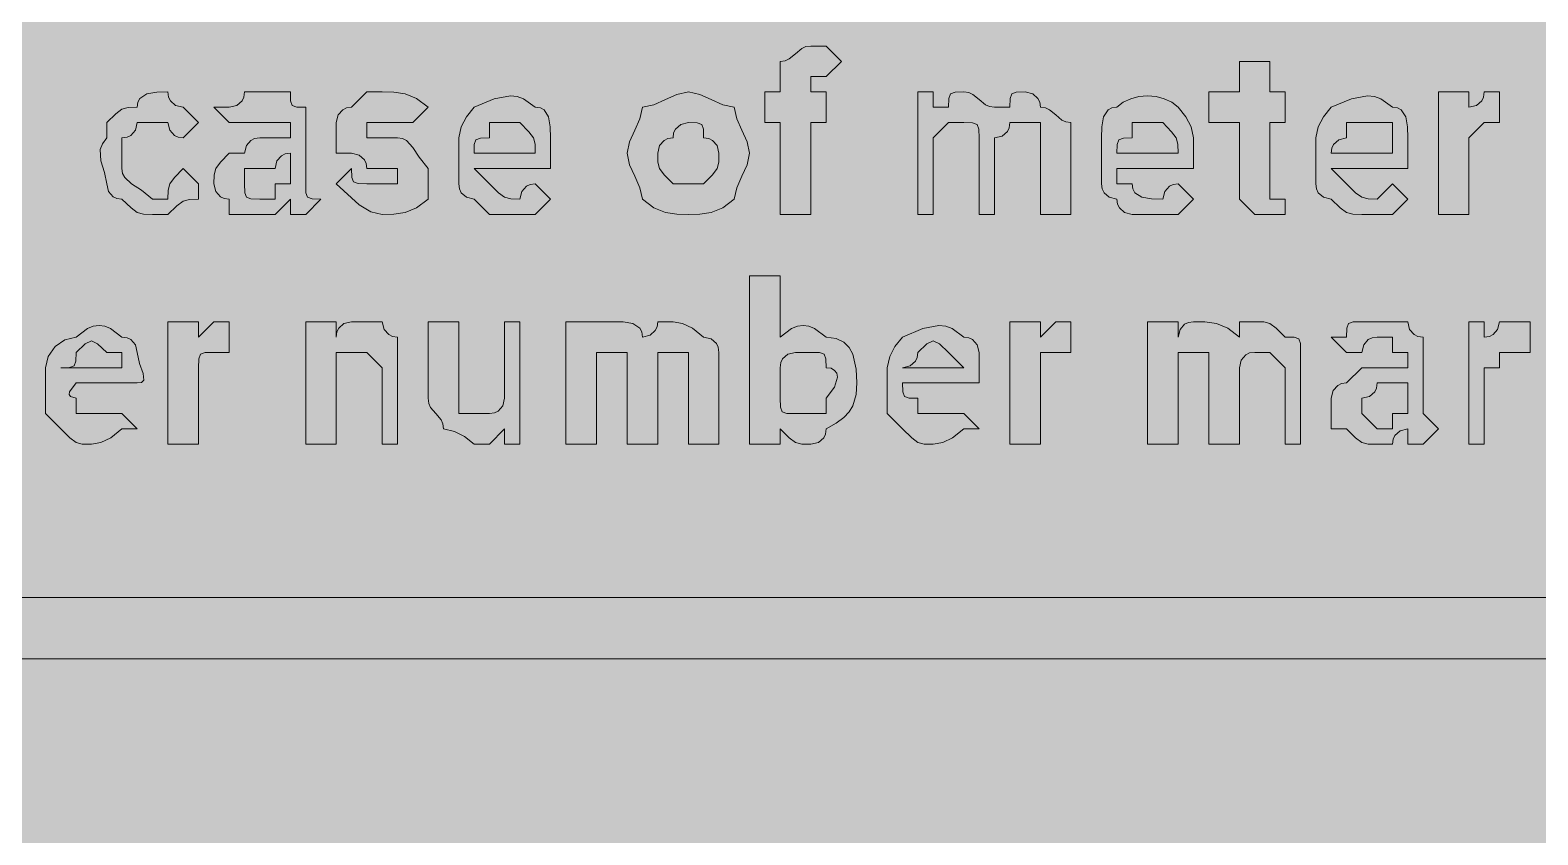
# Model space of a CAD drawing. Header units: metres. Extents: x 10 to 558, y 11 to 259.
# Drawn here: x 135.8 to 253.9, y 135.2 to 198.3 of the extents above; entities that cross this region are included whole.
import ezdxf

# ---------------------------------------------------------------- set-up
doc = ezdxf.new("R2010")
doc.units = ezdxf.units.M
doc.layers.add('FILL_BLUE_0000FF', color=7, linetype='Continuous', true_color=0x0000ff)
doc.layers.add('FILL_WHITE_FFFFFF', color=7, linetype='Continuous', true_color=0xffffff)

msp = doc.modelspace()

# ---------------------------------------------------------------- hatches: boundary and pattern name
at = {"layer": 'FILL_BLUE_0000FF', "true_color": 0x0000ff}
h = msp.add_hatch(color=7, dxfattribs=at)
h.dxf.hatch_style = 1
h.paths.add_polyline_path([(551.8, 259.39), (552.54, 259.23), (553.8, 258.69), (554.83, 257.92), (555.75, 257.04), (556.54, 256.54), (557.14, 255.95), (557.56, 255.31), (557.85, 254.64), (558.11, 253.33), (558.15, 252.24), (558.15, 18.24), (558.15, 15.84), (557.44, 14.96), (556.95, 14.19), (556.46, 13.65), (556.15, 13.49), (555.75, 13.44), (555.3, 12.65), (554.83, 12.05), (554.34, 11.63), (553.8, 11.34), (552.54, 11.08), (550.95, 11.04), (16.95, 11.04), (13.35, 11.04), (13.3, 11.44), (13.14, 11.75), (12.6, 12.24), (11.83, 12.73), (10.95, 13.44), (10.26, 14.36), (9.9, 15.39), (9.77, 16.65), (9.75, 18.24), (9.75, 252.24), (9.75, 254.64), (9.8, 255.04), (9.94, 255.35), (10.35, 255.84), (10.76, 256.33), (10.9, 256.64), (10.95, 257.04), (11.83, 257.23), (12.6, 257.64), (13.35, 258.24), (14.25, 258.43), (15.15, 258.84), (16.05, 259.25), (16.95, 259.44), (550.95, 259.44), (551.8, 259.39)])
at = {"layer": 'FILL_WHITE_FFFFFF', "true_color": 0xffffff}
h = msp.add_hatch(color=7, dxfattribs=at)
h.dxf.hatch_style = 1
h.paths.add_polyline_path([(196.95, 183.84), (194.55, 183.84), (194.55, 191.04), (193.35, 191.04), (193.35, 193.44), (194.55, 193.44), (194.55, 194.64), (194.55, 195.84), (194.95, 195.89), (195.26, 196.03), (195.75, 196.44), (196.24, 196.85), (196.55, 196.99), (196.95, 197.04), (198.15, 197.04), (199.35, 195.84), (198.15, 194.64), (196.95, 194.64), (196.95, 193.44), (198.15, 193.44), (198.15, 191.04), (196.95, 191.04), (196.95, 183.84)])
h = msp.add_hatch(color=7, dxfattribs=at)
h.dxf.hatch_style = 1
h.paths.add_polyline_path([(234.15, 185.04), (234.15, 183.84), (231.75, 183.84), (230.55, 185.04), (230.55, 186.24), (230.55, 191.04), (228.15, 191.04), (228.15, 193.44), (230.55, 193.44), (230.55, 195.84), (232.95, 195.84), (232.95, 193.44), (234.15, 193.44), (234.15, 191.04), (232.95, 191.04), (232.95, 186.24), (232.95, 185.04), (234.15, 185.04)])
h = msp.add_hatch(color=7, dxfattribs=at)
h.dxf.hatch_style = 1
h.paths.add_polyline_path([(146.55, 185.04), (146.57, 185.75), (146.7, 186.24), (147.06, 186.73), (147.75, 187.44), (148.95, 186.24), (148.95, 185.04), (148.24, 185.02), (147.75, 184.89), (147.26, 184.53), (146.55, 183.84), (145.35, 183.84), (144.64, 183.86), (144.15, 183.99), (143.66, 184.35), (142.95, 185.04), (142.55, 185.09), (142.26, 185.23), (141.9, 185.64), (141.75, 186.24), (141.58, 187.14), (141.3, 188.04), (141.24, 188.94), (141.41, 189.39), (141.75, 189.84), (141.75, 191.04), (142.46, 191.73), (142.95, 192.09), (143.44, 192.22), (144.15, 192.24), (144.2, 192.64), (144.36, 192.93), (144.9, 193.29), (145.67, 193.42), (146.55, 193.44), (146.6, 193.04), (146.74, 192.75), (147.15, 192.39), (147.75, 192.24), (148.95, 191.04), (147.75, 189.84), (147.35, 189.89), (147.06, 190.03), (146.7, 190.44), (146.55, 191.04), (144.15, 191.04), (144, 190.44), (143.64, 190.03), (143.35, 189.89), (142.95, 189.84), (142.95, 187.44), (143, 187.04), (143.16, 186.73), (143.7, 186.24), (144.47, 185.75), (145.35, 185.04), (146.55, 185.04)])
h = msp.add_hatch(color=7, dxfattribs=at)
h.dxf.hatch_style = 1
h.paths.add_polyline_path([(151.35, 185.04), (150.95, 185.09), (150.66, 185.23), (150.3, 185.64), (150.15, 186.24), (150.17, 186.95), (150.3, 187.44), (150.66, 187.93), (151.35, 188.64), (152.55, 188.64), (152.7, 189.24), (153.06, 189.65), (153.35, 189.79), (153.75, 189.84), (156.15, 189.84), (156.15, 191.04), (154.95, 191.04), (153.75, 191.04), (152.55, 191.04), (151.35, 191.04), (150.15, 192.24), (151.35, 192.24), (151.95, 192.39), (152.36, 192.75), (152.5, 193.04), (152.55, 193.44), (153.75, 193.44), (156.15, 193.44), (156.17, 192.75), (156.3, 192.39), (156.66, 192.26), (157.35, 192.24), (157.35, 191.04), (157.35, 188.64), (157.35, 186.24), (157.37, 185.55), (157.5, 185.19), (157.86, 185.06), (158.55, 185.04), (157.35, 183.84), (156.15, 183.84), (156.15, 185.04), (154.95, 183.84), (153.75, 183.84), (151.35, 183.84), (151.35, 185.04)])
h.paths.add_polyline_path([(154.95, 186.24), (156.15, 186.24), (156.15, 188.64), (155.75, 188.59), (155.46, 188.45), (155.1, 188.04), (154.95, 187.44), (153.75, 187.44), (152.55, 187.44), (152.55, 186.24), (152.57, 185.55), (152.7, 185.19), (153.06, 185.06), (153.75, 185.04), (154.95, 185.04), (154.95, 186.24)], flags=16)
h = msp.add_hatch(color=7, dxfattribs=at)
h.dxf.hatch_style = 1
h.paths.add_polyline_path([(163.35, 189.84), (164.55, 189.84), (164.95, 189.79), (165.26, 189.63), (165.75, 189.09), (166.24, 188.32), (166.95, 187.44), (166.95, 186.24), (166.95, 185.04), (166.05, 184.35), (165.15, 183.99), (164.25, 183.86), (163.35, 183.84), (162.45, 184.05), (161.55, 184.59), (159.75, 186.24), (160.95, 187.44), (160.97, 186.75), (161.1, 186.39), (161.46, 186.26), (162.15, 186.24), (163.35, 186.24), (164.55, 186.24), (164.55, 187.44), (163.35, 187.44), (162.15, 187.44), (162.1, 187.84), (161.96, 188.13), (161.55, 188.49), (160.95, 188.64), (159.75, 188.64), (159.75, 191.04), (159.9, 191.64), (160.26, 192.05), (160.55, 192.19), (160.95, 192.24), (162.15, 193.44), (163.35, 193.44), (164.25, 193.42), (165.15, 193.29), (166.05, 192.93), (166.95, 192.24), (165.75, 191.04), (163.35, 191.04), (162.15, 191.04), (162.15, 189.84), (163.35, 189.84)])
h = msp.add_hatch(color=7, dxfattribs=at)
h.dxf.hatch_style = 1
h.paths.add_polyline_path([(169.95, 185.19), (169.54, 185.55), (169.4, 185.84), (169.35, 186.24), (169.35, 189.84), (169.54, 190.72), (169.95, 191.49), (170.55, 192.24), (172.14, 192.91), (173.4, 193.14), (173.94, 193.08), (174.43, 192.91), (175.35, 192.24), (175.75, 192.19), (176.04, 192.03), (176.4, 191.49), (176.53, 190.72), (176.55, 189.84), (176.55, 187.44), (170.55, 187.44), (171.75, 186.24), (172.46, 185.55), (172.95, 185.19), (173.44, 185.06), (174.15, 185.04), (174.3, 185.64), (174.66, 186.05), (174.95, 186.19), (175.35, 186.24), (176.55, 185.04), (175.35, 183.84), (171.75, 183.84), (170.55, 185.04), (169.95, 185.19)])
h.paths.add_polyline_path([(175.33, 189.35), (175.2, 189.84), (174.84, 190.33), (174.15, 191.04), (171.75, 191.04), (171.75, 189.84), (171.06, 189.82), (170.7, 189.69), (170.57, 189.33), (170.55, 188.64), (175.35, 188.64), (175.33, 189.35)], flags=16)
h = msp.add_hatch(color=7, dxfattribs=at)
h.dxf.hatch_style = 1
h.paths.add_polyline_path([(183.15, 190.44), (183.56, 191.34), (183.75, 192.24), (184.65, 192.43), (185.55, 192.84), (186.45, 193.25), (187.35, 193.44), (188.25, 193.25), (189.15, 192.84), (190.05, 192.43), (190.95, 192.24), (191.14, 191.34), (191.55, 190.44), (191.96, 189.54), (192.15, 188.64), (191.96, 187.74), (191.55, 186.84), (191.14, 185.94), (190.95, 185.04), (190.05, 184.35), (189.15, 183.99), (188.25, 183.86), (187.35, 183.84), (186.45, 183.86), (185.55, 183.99), (184.65, 184.35), (183.75, 185.04), (183.56, 185.94), (183.15, 186.84), (182.74, 187.74), (182.55, 188.64), (182.74, 189.54), (183.15, 190.44)])
h.paths.add_polyline_path([(186.34, 190.53), (186.2, 190.24), (186.15, 189.84), (185.75, 189.79), (185.46, 189.65), (185.1, 189.24), (184.95, 188.64), (184.97, 187.93), (185.1, 187.44), (185.46, 186.95), (186.15, 186.24), (187.35, 186.24), (188.55, 186.24), (189.24, 186.95), (189.6, 187.44), (189.73, 187.93), (189.75, 188.64), (189.6, 189.24), (189.24, 189.65), (188.95, 189.79), (188.55, 189.84), (188.53, 190.53), (188.4, 190.89), (188.04, 191.02), (187.35, 191.04), (186.75, 190.89), (186.34, 190.53)], flags=16)
h = msp.add_hatch(color=7, dxfattribs=at)
h.dxf.hatch_style = 1
h.paths.add_polyline_path([(206.55, 192.24), (207.75, 192.24), (207.77, 192.93), (207.9, 193.29), (208.26, 193.42), (208.95, 193.44), (209.35, 193.39), (209.66, 193.25), (210.15, 192.84), (210.64, 192.43), (210.95, 192.29), (211.35, 192.24), (212.55, 192.24), (212.57, 192.93), (212.7, 193.29), (213.06, 193.42), (213.75, 193.44), (214.35, 193.29), (214.76, 192.93), (214.9, 192.64), (214.95, 192.24), (215.35, 192.19), (215.66, 192.05), (216.15, 191.64), (216.64, 191.23), (216.95, 191.09), (217.35, 191.04), (217.35, 189.84), (217.35, 183.84), (214.95, 183.84), (214.95, 189.84), (214.95, 191.04), (213.75, 191.04), (212.55, 191.04), (212.5, 190.64), (212.36, 190.35), (211.95, 189.99), (211.35, 189.84), (211.35, 183.84), (210.15, 183.84), (210.15, 189.84), (210.13, 190.53), (210, 190.89), (209.64, 191.02), (208.95, 191.04), (207.75, 191.04), (206.55, 189.84), (206.55, 183.84), (205.35, 183.84), (205.35, 193.44), (206.55, 193.44), (206.55, 192.24)])
h = msp.add_hatch(color=7, dxfattribs=at)
h.dxf.hatch_style = 1
h.paths.add_polyline_path([(221.14, 184.35), (221, 184.64), (220.95, 185.04), (220.35, 185.19), (219.94, 185.55), (219.8, 185.84), (219.75, 186.24), (219.75, 189.84), (219.77, 190.72), (219.9, 191.49), (220.26, 192.03), (220.55, 192.19), (220.95, 192.24), (221.45, 192.63), (222.04, 192.91), (222.68, 193.08), (223.35, 193.14), (224.02, 193.08), (224.66, 192.91), (225.25, 192.63), (225.75, 192.24), (226.35, 191.49), (226.76, 190.72), (226.95, 189.84), (226.95, 187.44), (220.95, 187.44), (220.95, 186.24), (222.15, 186.24), (222.2, 185.84), (222.36, 185.55), (222.9, 185.19), (223.67, 185.06), (224.55, 185.04), (224.7, 185.64), (225.06, 186.05), (225.35, 186.19), (225.75, 186.24), (226.95, 185.04), (225.75, 183.84), (222.15, 183.84), (221.55, 183.99), (221.14, 184.35)])
h.paths.add_polyline_path([(225.73, 189.35), (225.6, 189.84), (225.24, 190.33), (224.55, 191.04), (222.15, 191.04), (222.15, 189.84), (221.46, 189.82), (221.1, 189.69), (220.97, 189.33), (220.95, 188.64), (225.75, 188.64), (225.73, 189.35)], flags=16)
h = msp.add_hatch(color=7, dxfattribs=at)
h.dxf.hatch_style = 1
h.paths.add_polyline_path([(238.95, 183.99), (238.46, 184.35), (237.75, 185.04), (237.15, 185.19), (236.74, 185.55), (236.6, 185.84), (236.55, 186.24), (236.55, 189.84), (236.74, 190.72), (237.15, 191.49), (237.75, 192.24), (239.34, 192.91), (240.6, 193.14), (241.14, 193.08), (241.63, 192.91), (242.55, 192.24), (242.95, 192.19), (243.24, 192.03), (243.6, 191.49), (243.73, 190.72), (243.75, 189.84), (243.75, 187.44), (237.75, 187.44), (238.95, 186.24), (239.66, 185.55), (240.15, 185.19), (240.64, 185.06), (241.35, 185.04), (242.55, 186.24), (243.75, 185.04), (242.55, 183.84), (240.15, 183.84), (239.44, 183.86), (238.95, 183.99)])
h.paths.add_polyline_path([(242.55, 191.04), (241.35, 191.04), (238.95, 191.04), (238.95, 189.84), (238.35, 189.69), (237.94, 189.33), (237.8, 189.04), (237.75, 188.64), (242.55, 188.64), (242.55, 191.04)], flags=16)
h = msp.add_hatch(color=7, dxfattribs=at)
h.dxf.hatch_style = 1
h.paths.add_polyline_path([(249.15, 192.39), (249.56, 192.75), (249.7, 193.04), (249.75, 193.44), (250.95, 193.44), (250.95, 191.04), (249.75, 191.04), (248.55, 189.84), (248.55, 183.84), (246.15, 183.84), (246.15, 193.44), (248.55, 193.44), (248.55, 192.24), (249.15, 192.39)])
h = msp.add_hatch(color=7, dxfattribs=at)
h.dxf.hatch_style = 1
h.paths.add_polyline_path([(195.9, 175.08), (196.35, 175.14), (196.8, 175.08), (197.25, 174.91), (198.15, 174.24), (198.94, 174.13), (199.54, 173.85), (199.96, 173.42), (200.25, 172.89), (200.51, 171.71), (200.55, 170.64), (200.51, 169.74), (200.25, 168.84), (199.96, 168.39), (199.54, 167.94), (198.94, 167.49), (198.15, 167.04), (198.1, 166.64), (197.96, 166.35), (197.55, 165.99), (196.95, 165.84), (196.24, 165.86), (195.75, 165.99), (195.26, 166.35), (194.55, 167.04), (194.55, 165.84), (192.15, 165.84), (192.15, 179.04), (194.55, 179.04), (194.55, 175.44), (194.55, 174.24), (195.45, 174.91), (195.9, 175.08)])
h.paths.add_polyline_path([(198.15, 169.44), (198.82, 170.32), (199.05, 171.09), (198.99, 171.4), (198.82, 171.63), (198.54, 171.79), (198.15, 171.84), (198.13, 172.53), (198, 172.89), (197.64, 173.02), (196.95, 173.04), (195.75, 173.04), (195.15, 172.89), (194.74, 172.53), (194.6, 172.24), (194.55, 171.84), (194.55, 169.44), (194.57, 168.75), (194.7, 168.39), (195.06, 168.26), (195.75, 168.24), (196.95, 168.24), (198.15, 168.24), (198.15, 169.44)], flags=16)
h = msp.add_hatch(color=7, dxfattribs=at)
h.dxf.hatch_style = 1
h.paths.add_polyline_path([(139.35, 165.99), (138.86, 166.35), (138.15, 167.04), (136.95, 168.24), (136.95, 171.84), (137.16, 172.72), (137.7, 173.49), (138.47, 174.03), (139.35, 174.24), (140.25, 174.91), (140.7, 175.08), (141.15, 175.14), (141.6, 175.08), (142.05, 174.91), (142.95, 174.24), (143.35, 174.19), (143.64, 174.05), (144, 173.64), (144.15, 173.04), (144.32, 172.16), (144.6, 171.39), (144.66, 170.85), (144.49, 170.69), (144.15, 170.64), (139.35, 170.64), (138.84, 169.95), (138.82, 169.73), (138.9, 169.59), (139.35, 169.44), (139.35, 168.24), (141.75, 168.24), (142.95, 168.24), (144.15, 167.04), (142.95, 167.04), (142.07, 166.35), (141.3, 165.99), (140.55, 165.84), (139.84, 165.86), (139.35, 165.99)])
h.paths.add_polyline_path([(142.95, 173.04), (141.75, 173.04), (141.04, 173.71), (140.55, 173.94), (140.06, 173.71), (139.35, 173.04), (139.33, 172.35), (139.2, 171.99), (138.84, 171.86), (138.15, 171.84), (142.95, 171.84), (142.95, 173.04)], flags=16)
h = msp.add_hatch(color=7, dxfattribs=at)
h.dxf.hatch_style = 1
h.paths.add_polyline_path([(150.15, 175.44), (151.35, 175.44), (151.35, 173.04), (150.15, 173.04), (149.46, 173.02), (149.1, 172.89), (148.97, 172.53), (148.95, 171.84), (148.95, 165.84), (146.55, 165.84), (146.55, 175.44), (148.95, 175.44), (148.95, 174.24), (150.15, 175.44)])
h = msp.add_hatch(color=7, dxfattribs=at)
h.dxf.hatch_style = 1
h.paths.add_polyline_path([(159.75, 173.04), (159.75, 171.84), (159.75, 165.84), (157.35, 165.84), (157.35, 175.44), (159.75, 175.44), (159.75, 174.24), (159.8, 174.64), (159.94, 174.93), (160.35, 175.29), (160.95, 175.44), (163.35, 175.44), (163.5, 174.84), (163.86, 174.43), (164.15, 174.29), (164.55, 174.24), (164.55, 171.84), (164.55, 165.84), (163.35, 165.84), (163.35, 171.84), (162.15, 173.04), (160.95, 173.04), (159.75, 173.04)])
h = msp.add_hatch(color=7, dxfattribs=at)
h.dxf.hatch_style = 1
h.paths.add_polyline_path([(169.8, 166.44), (169.03, 166.85), (168.15, 167.04), (168.1, 167.44), (167.96, 167.75), (167.55, 168.24), (167.14, 168.73), (167, 169.04), (166.95, 169.44), (166.95, 175.44), (169.35, 175.44), (169.35, 169.44), (169.35, 168.24), (170.55, 168.24), (171.75, 168.24), (172.15, 168.29), (172.44, 168.43), (172.8, 168.84), (172.95, 169.44), (172.95, 175.44), (174.15, 175.44), (174.15, 165.84), (172.95, 165.84), (172.95, 167.04), (171.75, 165.84), (170.55, 165.84), (169.8, 166.44)])
h = msp.add_hatch(color=7, dxfattribs=at)
h.dxf.hatch_style = 1
h.paths.add_polyline_path([(182.23, 175.42), (183, 175.29), (183.54, 174.93), (183.7, 174.64), (183.75, 174.24), (184.35, 174.39), (184.76, 174.75), (184.9, 175.04), (184.95, 175.44), (186.15, 175.44), (186.9, 175.29), (187.67, 174.93), (188.55, 174.24), (189.15, 174.09), (189.56, 173.73), (189.7, 173.44), (189.75, 173.04), (189.75, 165.84), (187.35, 165.84), (187.35, 171.84), (187.35, 173.04), (186.15, 173.04), (184.95, 173.04), (184.95, 171.84), (184.95, 165.84), (182.55, 165.84), (182.55, 171.84), (182.55, 173.04), (181.35, 173.04), (180.15, 173.04), (180.15, 171.84), (180.15, 165.84), (177.75, 165.84), (177.75, 175.44), (180.15, 175.44), (181.35, 175.44), (182.23, 175.42)])
h = msp.add_hatch(color=7, dxfattribs=at)
h.dxf.hatch_style = 1
h.paths.add_polyline_path([(205.35, 165.99), (204.86, 166.35), (204.15, 167.04), (202.95, 168.24), (202.95, 171.84), (203.14, 172.72), (203.55, 173.49), (204.15, 174.24), (205.74, 174.91), (207, 175.14), (207.54, 175.08), (208.03, 174.91), (208.95, 174.24), (209.35, 174.19), (209.64, 174.05), (210, 173.64), (210.15, 173.04), (210.15, 170.64), (204.15, 170.64), (204.17, 169.95), (204.3, 169.59), (204.66, 169.46), (205.35, 169.44), (205.35, 168.24), (207.75, 168.24), (208.95, 168.24), (210.15, 167.04), (208.95, 167.04), (208.07, 166.35), (207.3, 165.99), (206.55, 165.84), (205.84, 165.86), (205.35, 165.99)])
h.paths.add_polyline_path([(207.75, 173.04), (207.04, 173.71), (206.55, 173.94), (206.06, 173.71), (205.35, 173.04), (205.3, 172.64), (205.16, 172.35), (204.75, 171.99), (204.15, 171.84), (208.95, 171.84), (207.75, 173.04)], flags=16)
h = msp.add_hatch(color=7, dxfattribs=at)
h.dxf.hatch_style = 1
h.paths.add_polyline_path([(216.15, 175.44), (217.35, 175.44), (217.35, 173.04), (214.95, 173.04), (214.95, 171.84), (214.95, 165.84), (212.55, 165.84), (212.55, 175.44), (214.95, 175.44), (214.95, 174.24), (216.15, 175.44)])
h = msp.add_hatch(color=7, dxfattribs=at)
h.dxf.hatch_style = 1
h.paths.add_polyline_path([(225.75, 174.24), (225.9, 174.84), (226.26, 175.25), (226.55, 175.39), (226.95, 175.44), (227.85, 175.42), (228.75, 175.29), (229.65, 174.93), (230.55, 174.24), (230.55, 175.44), (231.75, 175.44), (232.46, 175.42), (232.95, 175.29), (233.44, 174.93), (234.15, 174.24), (234.84, 174.22), (235.2, 174.09), (235.33, 173.73), (235.35, 173.04), (235.35, 165.84), (234.15, 165.84), (234.15, 171.84), (232.95, 173.04), (231.75, 173.04), (231.35, 172.99), (231.06, 172.85), (230.7, 172.44), (230.55, 171.84), (230.55, 165.84), (228.15, 165.84), (228.15, 171.84), (228.15, 173.04), (226.95, 173.04), (225.75, 173.04), (225.75, 171.84), (225.75, 165.84), (223.35, 165.84), (223.35, 175.44), (225.75, 175.44), (225.75, 174.24)])
h = msp.add_hatch(color=7, dxfattribs=at)
h.dxf.hatch_style = 1
h.paths.add_polyline_path([(240.15, 165.99), (239.66, 166.35), (238.95, 167.04), (237.75, 167.04), (237.75, 169.44), (237.9, 170.04), (238.26, 170.45), (238.55, 170.59), (238.95, 170.64), (240.15, 171.84), (241.35, 171.84), (243.75, 171.84), (243.75, 173.04), (242.55, 173.04), (242.55, 174.24), (241.35, 174.24), (240.95, 174.19), (240.66, 174.05), (240.3, 173.64), (240.15, 173.04), (238.95, 173.04), (237.75, 174.24), (238.95, 174.24), (238.97, 174.93), (239.1, 175.29), (239.46, 175.42), (240.15, 175.44), (241.35, 175.44), (243.75, 175.44), (243.9, 174.84), (244.26, 174.43), (244.55, 174.29), (244.95, 174.24), (244.95, 173.04), (244.95, 170.64), (244.95, 168.24), (246.15, 167.04), (244.95, 165.84), (243.75, 165.84), (243.75, 167.04), (243.15, 166.89), (242.74, 166.53), (242.6, 166.24), (242.55, 165.84), (241.35, 165.84), (240.64, 165.86), (240.15, 165.99)])
h.paths.add_polyline_path([(242.55, 168.24), (243.75, 168.24), (243.75, 170.64), (242.55, 170.64), (241.35, 170.64), (241.3, 170.24), (241.16, 169.95), (240.75, 169.59), (240.15, 169.44), (240.15, 168.24), (241.35, 167.04), (242.55, 167.04), (242.55, 168.24)], flags=16)
h = msp.add_hatch(color=7, dxfattribs=at)
h.dxf.hatch_style = 1
h.paths.add_polyline_path([(250.15, 174.29), (250.44, 174.43), (250.8, 174.84), (250.95, 175.44), (253.35, 175.44), (253.35, 173.04), (250.95, 173.04), (250.95, 171.84), (249.75, 171.84), (249.75, 165.84), (248.55, 165.84), (248.55, 175.44), (249.75, 175.44), (249.75, 174.24), (250.15, 174.29)])
h = msp.add_hatch(color=7, dxfattribs=at)
h.dxf.hatch_style = 1
h.paths.add_polyline_path([(505.35, 153.84), (505.35, 149.04), (72.15, 149.04), (76.95, 144.24), (69.75, 144.24), (62.55, 151.44), (69.75, 158.64), (76.95, 158.64), (72.15, 153.84), (505.35, 153.84)])

# ---------------------------------------------------------------- linework, layer by layer
at = {"layer": 'FILL_WHITE_FFFFFF', "lineweight": 0, "true_color": 0xffffff}
for points in [[(196.95, 183.84), (194.55, 183.84), (194.55, 191.04), (193.35, 191.04), (193.35, 193.44), (194.55, 193.44), (194.55, 194.64), (194.55, 195.84), (194.95, 195.89), (195.26, 196.03), (195.75, 196.44), (196.24, 196.85), (196.55, 196.99), (196.95, 197.04), (198.15, 197.04), (199.35, 195.84), (198.15, 194.64), (196.95, 194.64), (196.95, 193.44), (198.15, 193.44), (198.15, 191.04), (196.95, 191.04)], [(234.15, 185.04), (234.15, 183.84), (231.75, 183.84), (230.55, 185.04), (230.55, 186.24), (230.55, 191.04), (228.15, 191.04), (228.15, 193.44), (230.55, 193.44), (230.55, 195.84), (232.95, 195.84), (232.95, 193.44), (234.15, 193.44), (234.15, 191.04), (232.95, 191.04), (232.95, 186.24), (232.95, 185.04)], [(146.55, 185.04), (146.57, 185.75), (146.7, 186.24), (147.06, 186.73), (147.75, 187.44), (148.95, 186.24), (148.95, 185.04), (148.24, 185.02), (147.75, 184.89), (147.26, 184.53), (146.55, 183.84), (145.35, 183.84), (144.64, 183.86), (144.15, 183.99), (143.66, 184.35), (142.95, 185.04), (142.55, 185.09), (142.26, 185.23), (141.9, 185.64), (141.75, 186.24), (141.58, 187.14), (141.3, 188.04), (141.24, 188.94), (141.41, 189.39), (141.75, 189.84), (141.75, 191.04), (142.46, 191.73), (142.95, 192.09), (143.44, 192.22), (144.15, 192.24), (144.2, 192.64), (144.36, 192.93), (144.9, 193.29), (145.67, 193.42), (146.55, 193.44), (146.6, 193.04), (146.74, 192.75), (147.15, 192.39), (147.75, 192.24), (148.95, 191.04), (147.75, 189.84), (147.35, 189.89), (147.06, 190.03), (146.7, 190.44), (146.55, 191.04), (144.15, 191.04), (144, 190.44), (143.64, 190.03), (143.35, 189.89), (142.95, 189.84), (142.95, 187.44), (143, 187.04), (143.16, 186.73), (143.7, 186.24), (144.47, 185.75), (145.35, 185.04)], [(151.35, 185.04), (150.95, 185.09), (150.66, 185.23), (150.3, 185.64), (150.15, 186.24), (150.17, 186.95), (150.3, 187.44), (150.66, 187.93), (151.35, 188.64), (152.55, 188.64), (152.7, 189.24), (153.06, 189.65), (153.35, 189.79), (153.75, 189.84), (156.15, 189.84), (156.15, 191.04), (154.95, 191.04), (153.75, 191.04), (152.55, 191.04), (151.35, 191.04), (150.15, 192.24), (151.35, 192.24), (151.95, 192.39), (152.36, 192.75), (152.5, 193.04), (152.55, 193.44), (153.75, 193.44), (156.15, 193.44), (156.17, 192.75), (156.3, 192.39), (156.66, 192.26), (157.35, 192.24), (157.35, 191.04), (157.35, 188.64), (157.35, 186.24), (157.37, 185.55), (157.5, 185.19), (157.86, 185.06), (158.55, 185.04), (157.35, 183.84), (156.15, 183.84), (156.15, 185.04), (154.95, 183.84), (153.75, 183.84), (151.35, 183.84)], [(163.35, 189.84), (164.55, 189.84), (164.95, 189.79), (165.26, 189.63), (165.75, 189.09), (166.24, 188.32), (166.95, 187.44), (166.95, 186.24), (166.95, 185.04), (166.05, 184.35), (165.15, 183.99), (164.25, 183.86), (163.35, 183.84), (162.45, 184.05), (161.55, 184.59), (159.75, 186.24), (160.95, 187.44), (160.97, 186.75), (161.1, 186.39), (161.46, 186.26), (162.15, 186.24), (163.35, 186.24), (164.55, 186.24), (164.55, 187.44), (163.35, 187.44), (162.15, 187.44), (162.1, 187.84), (161.96, 188.13), (161.55, 188.49), (160.95, 188.64), (159.75, 188.64), (159.75, 191.04), (159.9, 191.64), (160.26, 192.05), (160.55, 192.19), (160.95, 192.24), (162.15, 193.44), (163.35, 193.44), (164.25, 193.42), (165.15, 193.29), (166.05, 192.93), (166.95, 192.24), (165.75, 191.04), (163.35, 191.04), (162.15, 191.04), (162.15, 189.84)], [(169.95, 185.19), (169.54, 185.55), (169.4, 185.84), (169.35, 186.24), (169.35, 189.84), (169.54, 190.72), (169.95, 191.49), (170.55, 192.24), (172.14, 192.91), (173.4, 193.14), (173.94, 193.08), (174.43, 192.91), (175.35, 192.24), (175.75, 192.19), (176.04, 192.03), (176.4, 191.49), (176.53, 190.72), (176.55, 189.84), (176.55, 187.44), (170.55, 187.44), (171.75, 186.24), (172.46, 185.55), (172.95, 185.19), (173.44, 185.06), (174.15, 185.04), (174.3, 185.64), (174.66, 186.05), (174.95, 186.19), (175.35, 186.24), (176.55, 185.04), (175.35, 183.84), (171.75, 183.84), (170.55, 185.04)], [(183.15, 190.44), (183.56, 191.34), (183.75, 192.24), (184.65, 192.43), (185.55, 192.84), (186.45, 193.25), (187.35, 193.44), (188.25, 193.25), (189.15, 192.84), (190.05, 192.43), (190.95, 192.24), (191.14, 191.34), (191.55, 190.44), (191.96, 189.54), (192.15, 188.64), (191.96, 187.74), (191.55, 186.84), (191.14, 185.94), (190.95, 185.04), (190.05, 184.35), (189.15, 183.99), (188.25, 183.86), (187.35, 183.84), (186.45, 183.86), (185.55, 183.99), (184.65, 184.35), (183.75, 185.04), (183.56, 185.94), (183.15, 186.84), (182.74, 187.74), (182.55, 188.64), (182.74, 189.54)], [(206.55, 192.24), (207.75, 192.24), (207.77, 192.93), (207.9, 193.29), (208.26, 193.42), (208.95, 193.44), (209.35, 193.39), (209.66, 193.25), (210.15, 192.84), (210.64, 192.43), (210.95, 192.29), (211.35, 192.24), (212.55, 192.24), (212.57, 192.93), (212.7, 193.29), (213.06, 193.42), (213.75, 193.44), (214.35, 193.29), (214.76, 192.93), (214.9, 192.64), (214.95, 192.24), (215.35, 192.19), (215.66, 192.05), (216.15, 191.64), (216.64, 191.23), (216.95, 191.09), (217.35, 191.04), (217.35, 189.84), (217.35, 183.84), (214.95, 183.84), (214.95, 189.84), (214.95, 191.04), (213.75, 191.04), (212.55, 191.04), (212.5, 190.64), (212.36, 190.35), (211.95, 189.99), (211.35, 189.84), (211.35, 183.84), (210.15, 183.84), (210.15, 189.84), (210.13, 190.53), (210, 190.89), (209.64, 191.02), (208.95, 191.04), (207.75, 191.04), (206.55, 189.84), (206.55, 183.84), (205.35, 183.84), (205.35, 193.44), (206.55, 193.44)], [(221.14, 184.35), (221, 184.64), (220.95, 185.04), (220.35, 185.19), (219.94, 185.55), (219.8, 185.84), (219.75, 186.24), (219.75, 189.84), (219.77, 190.72), (219.9, 191.49), (220.26, 192.03), (220.55, 192.19), (220.95, 192.24), (221.45, 192.63), (222.04, 192.91), (222.68, 193.08), (223.35, 193.14), (224.02, 193.08), (224.66, 192.91), (225.25, 192.63), (225.75, 192.24), (226.35, 191.49), (226.76, 190.72), (226.95, 189.84), (226.95, 187.44), (220.95, 187.44), (220.95, 186.24), (222.15, 186.24), (222.2, 185.84), (222.36, 185.55), (222.9, 185.19), (223.67, 185.06), (224.55, 185.04), (224.7, 185.64), (225.06, 186.05), (225.35, 186.19), (225.75, 186.24), (226.95, 185.04), (225.75, 183.84), (222.15, 183.84), (221.55, 183.99)], [(238.95, 183.99), (238.46, 184.35), (237.75, 185.04), (237.15, 185.19), (236.74, 185.55), (236.6, 185.84), (236.55, 186.24), (236.55, 189.84), (236.74, 190.72), (237.15, 191.49), (237.75, 192.24), (239.34, 192.91), (240.6, 193.14), (241.14, 193.08), (241.63, 192.91), (242.55, 192.24), (242.95, 192.19), (243.24, 192.03), (243.6, 191.49), (243.73, 190.72), (243.75, 189.84), (243.75, 187.44), (237.75, 187.44), (238.95, 186.24), (239.66, 185.55), (240.15, 185.19), (240.64, 185.06), (241.35, 185.04), (242.55, 186.24), (243.75, 185.04), (242.55, 183.84), (240.15, 183.84), (239.44, 183.86)], [(249.15, 192.39), (249.56, 192.75), (249.7, 193.04), (249.75, 193.44), (250.95, 193.44), (250.95, 191.04), (249.75, 191.04), (248.55, 189.84), (248.55, 183.84), (246.15, 183.84), (246.15, 193.44), (248.55, 193.44), (248.55, 192.24)], [(175.33, 189.35), (175.2, 189.84), (174.84, 190.33), (174.15, 191.04), (171.75, 191.04), (171.75, 189.84), (171.06, 189.82), (170.7, 189.69), (170.57, 189.33), (170.55, 188.64), (175.35, 188.64)], [(186.34, 190.53), (186.2, 190.24), (186.15, 189.84), (185.75, 189.79), (185.46, 189.65), (185.1, 189.24), (184.95, 188.64), (184.97, 187.93), (185.1, 187.44), (185.46, 186.95), (186.15, 186.24), (187.35, 186.24), (188.55, 186.24), (189.24, 186.95), (189.6, 187.44), (189.73, 187.93), (189.75, 188.64), (189.6, 189.24), (189.24, 189.65), (188.95, 189.79), (188.55, 189.84), (188.53, 190.53), (188.4, 190.89), (188.04, 191.02), (187.35, 191.04), (186.75, 190.89)], [(225.73, 189.35), (225.6, 189.84), (225.24, 190.33), (224.55, 191.04), (222.15, 191.04), (222.15, 189.84), (221.46, 189.82), (221.1, 189.69), (220.97, 189.33), (220.95, 188.64), (225.75, 188.64)], [(242.55, 191.04), (241.35, 191.04), (238.95, 191.04), (238.95, 189.84), (238.35, 189.69), (237.94, 189.33), (237.8, 189.04), (237.75, 188.64), (242.55, 188.64)], [(154.95, 186.24), (156.15, 186.24), (156.15, 188.64), (155.75, 188.59), (155.46, 188.45), (155.1, 188.04), (154.95, 187.44), (153.75, 187.44), (152.55, 187.44), (152.55, 186.24), (152.57, 185.55), (152.7, 185.19), (153.06, 185.06), (153.75, 185.04), (154.95, 185.04)], [(195.9, 175.08), (196.35, 175.14), (196.8, 175.08), (197.25, 174.91), (198.15, 174.24), (198.94, 174.13), (199.54, 173.85), (199.96, 173.42), (200.25, 172.89), (200.51, 171.71), (200.55, 170.64), (200.51, 169.74), (200.25, 168.84), (199.96, 168.39), (199.54, 167.94), (198.94, 167.49), (198.15, 167.04), (198.1, 166.64), (197.96, 166.35), (197.55, 165.99), (196.95, 165.84), (196.24, 165.86), (195.75, 165.99), (195.26, 166.35), (194.55, 167.04), (194.55, 165.84), (192.15, 165.84), (192.15, 179.04), (194.55, 179.04), (194.55, 175.44), (194.55, 174.24), (195.45, 174.91)], [(139.35, 165.99), (138.86, 166.35), (138.15, 167.04), (136.95, 168.24), (136.95, 171.84), (137.16, 172.72), (137.7, 173.49), (138.47, 174.03), (139.35, 174.24), (140.25, 174.91), (140.7, 175.08), (141.15, 175.14), (141.6, 175.08), (142.05, 174.91), (142.95, 174.24), (143.35, 174.19), (143.64, 174.05), (144, 173.64), (144.15, 173.04), (144.32, 172.16), (144.6, 171.39), (144.66, 170.85), (144.49, 170.69), (144.15, 170.64), (139.35, 170.64), (138.84, 169.95), (138.82, 169.73), (138.9, 169.59), (139.35, 169.44), (139.35, 168.24), (141.75, 168.24), (142.95, 168.24), (144.15, 167.04), (142.95, 167.04), (142.07, 166.35), (141.3, 165.99), (140.55, 165.84), (139.84, 165.86)], [(150.15, 175.44), (151.35, 175.44), (151.35, 173.04), (150.15, 173.04), (149.46, 173.02), (149.1, 172.89), (148.97, 172.53), (148.95, 171.84), (148.95, 165.84), (146.55, 165.84), (146.55, 175.44), (148.95, 175.44), (148.95, 174.24)], [(159.75, 173.04), (159.75, 171.84), (159.75, 165.84), (157.35, 165.84), (157.35, 175.44), (159.75, 175.44), (159.75, 174.24), (159.8, 174.64), (159.94, 174.93), (160.35, 175.29), (160.95, 175.44), (163.35, 175.44), (163.5, 174.84), (163.86, 174.43), (164.15, 174.29), (164.55, 174.24), (164.55, 171.84), (164.55, 165.84), (163.35, 165.84), (163.35, 171.84), (162.15, 173.04), (160.95, 173.04)], [(169.8, 166.44), (169.03, 166.85), (168.15, 167.04), (168.1, 167.44), (167.96, 167.75), (167.55, 168.24), (167.14, 168.73), (167, 169.04), (166.95, 169.44), (166.95, 175.44), (169.35, 175.44), (169.35, 169.44), (169.35, 168.24), (170.55, 168.24), (171.75, 168.24), (172.15, 168.29), (172.44, 168.43), (172.8, 168.84), (172.95, 169.44), (172.95, 175.44), (174.15, 175.44), (174.15, 165.84), (172.95, 165.84), (172.95, 167.04), (171.75, 165.84), (170.55, 165.84)], [(182.23, 175.42), (183, 175.29), (183.54, 174.93), (183.7, 174.64), (183.75, 174.24), (184.35, 174.39), (184.76, 174.75), (184.9, 175.04), (184.95, 175.44), (186.15, 175.44), (186.9, 175.29), (187.67, 174.93), (188.55, 174.24), (189.15, 174.09), (189.56, 173.73), (189.7, 173.44), (189.75, 173.04), (189.75, 165.84), (187.35, 165.84), (187.35, 171.84), (187.35, 173.04), (186.15, 173.04), (184.95, 173.04), (184.95, 171.84), (184.95, 165.84), (182.55, 165.84), (182.55, 171.84), (182.55, 173.04), (181.35, 173.04), (180.15, 173.04), (180.15, 171.84), (180.15, 165.84), (177.75, 165.84), (177.75, 175.44), (180.15, 175.44), (181.35, 175.44)], [(205.35, 165.99), (204.86, 166.35), (204.15, 167.04), (202.95, 168.24), (202.95, 171.84), (203.14, 172.72), (203.55, 173.49), (204.15, 174.24), (205.74, 174.91), (207, 175.14), (207.54, 175.08), (208.03, 174.91), (208.95, 174.24), (209.35, 174.19), (209.64, 174.05), (210, 173.64), (210.15, 173.04), (210.15, 170.64), (204.15, 170.64), (204.17, 169.95), (204.3, 169.59), (204.66, 169.46), (205.35, 169.44), (205.35, 168.24), (207.75, 168.24), (208.95, 168.24), (210.15, 167.04), (208.95, 167.04), (208.07, 166.35), (207.3, 165.99), (206.55, 165.84), (205.84, 165.86)], [(216.15, 175.44), (217.35, 175.44), (217.35, 173.04), (214.95, 173.04), (214.95, 171.84), (214.95, 165.84), (212.55, 165.84), (212.55, 175.44), (214.95, 175.44), (214.95, 174.24)], [(225.75, 174.24), (225.9, 174.84), (226.26, 175.25), (226.55, 175.39), (226.95, 175.44), (227.85, 175.42), (228.75, 175.29), (229.65, 174.93), (230.55, 174.24), (230.55, 175.44), (231.75, 175.44), (232.46, 175.42), (232.95, 175.29), (233.44, 174.93), (234.15, 174.24), (234.84, 174.22), (235.2, 174.09), (235.33, 173.73), (235.35, 173.04), (235.35, 165.84), (234.15, 165.84), (234.15, 171.84), (232.95, 173.04), (231.75, 173.04), (231.35, 172.99), (231.06, 172.85), (230.7, 172.44), (230.55, 171.84), (230.55, 165.84), (228.15, 165.84), (228.15, 171.84), (228.15, 173.04), (226.95, 173.04), (225.75, 173.04), (225.75, 171.84), (225.75, 165.84), (223.35, 165.84), (223.35, 175.44), (225.75, 175.44)], [(240.15, 165.99), (239.66, 166.35), (238.95, 167.04), (237.75, 167.04), (237.75, 169.44), (237.9, 170.04), (238.26, 170.45), (238.55, 170.59), (238.95, 170.64), (240.15, 171.84), (241.35, 171.84), (243.75, 171.84), (243.75, 173.04), (242.55, 173.04), (242.55, 174.24), (241.35, 174.24), (240.95, 174.19), (240.66, 174.05), (240.3, 173.64), (240.15, 173.04), (238.95, 173.04), (237.75, 174.24), (238.95, 174.24), (238.97, 174.93), (239.1, 175.29), (239.46, 175.42), (240.15, 175.44), (241.35, 175.44), (243.75, 175.44), (243.9, 174.84), (244.26, 174.43), (244.55, 174.29), (244.95, 174.24), (244.95, 173.04), (244.95, 170.64), (244.95, 168.24), (246.15, 167.04), (244.95, 165.84), (243.75, 165.84), (243.75, 167.04), (243.15, 166.89), (242.74, 166.53), (242.6, 166.24), (242.55, 165.84), (241.35, 165.84), (240.64, 165.86)], [(250.15, 174.29), (250.44, 174.43), (250.8, 174.84), (250.95, 175.44), (253.35, 175.44), (253.35, 173.04), (250.95, 173.04), (250.95, 171.84), (249.75, 171.84), (249.75, 165.84), (248.55, 165.84), (248.55, 175.44), (249.75, 175.44), (249.75, 174.24)], [(142.95, 173.04), (141.75, 173.04), (141.04, 173.71), (140.55, 173.94), (140.06, 173.71), (139.35, 173.04), (139.33, 172.35), (139.2, 171.99), (138.84, 171.86), (138.15, 171.84), (142.95, 171.84)], [(207.75, 173.04), (207.04, 173.71), (206.55, 173.94), (206.06, 173.71), (205.35, 173.04), (205.3, 172.64), (205.16, 172.35), (204.75, 171.99), (204.15, 171.84), (208.95, 171.84)], [(198.15, 169.44), (198.82, 170.32), (199.05, 171.09), (198.99, 171.4), (198.82, 171.63), (198.54, 171.79), (198.15, 171.84), (198.13, 172.53), (198, 172.89), (197.64, 173.02), (196.95, 173.04), (195.75, 173.04), (195.15, 172.89), (194.74, 172.53), (194.6, 172.24), (194.55, 171.84), (194.55, 169.44), (194.57, 168.75), (194.7, 168.39), (195.06, 168.26), (195.75, 168.24), (196.95, 168.24), (198.15, 168.24)], [(242.55, 168.24), (243.75, 168.24), (243.75, 170.64), (242.55, 170.64), (241.35, 170.64), (241.3, 170.24), (241.16, 169.95), (240.75, 169.59), (240.15, 169.44), (240.15, 168.24), (241.35, 167.04), (242.55, 167.04)], [(505.35, 153.84), (505.35, 149.04), (72.15, 149.04), (76.95, 144.24), (69.75, 144.24), (62.55, 151.44), (69.75, 158.64), (76.95, 158.64), (72.15, 153.84)]]:
    msp.add_lwpolyline(points, close=True, dxfattribs=at)

doc.saveas('drawing.dxf')
